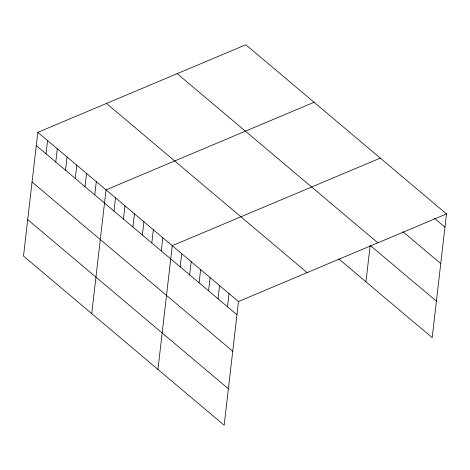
<?xml version="1.0" encoding="UTF-8"?>
<svg xmlns="http://www.w3.org/2000/svg" width="470" height="470" viewBox="0 0 470 470"><rect width="100%" height="100%" fill="white"/><g stroke="black" fill="none" stroke-linecap="round" stroke-linejoin="round"><path stroke-width="0.7" d="M37.817 132.352L23.5 256.074L224.167 425.244L238.484 301.523L37.817 132.352L245.834 44.756L446.5 213.926L432.183 337.648L338.7 258.835M46.031 153.796L47.564 140.565M55.777 162.015L57.311 148.784M65.524 170.234L67.057 157.004M75.271 178.447L76.804 165.217M85.017 186.666L86.55 173.436M94.764 194.88L96.297 181.649M91.726 313.59L106.044 189.868L314.06 102.272M113.969 211.077L115.502 197.846M123.434 219.049L124.961 205.819M132.893 227.028L134.42 213.797M142.351 235L143.885 221.77M151.81 242.978L153.343 229.748M161.275 250.951L162.802 237.72M157.949 369.42L172.261 245.698L380.277 158.102M180.192 266.901L181.726 253.671M189.651 274.88L191.184 261.649M199.11 282.852L200.643 269.621M208.574 290.83L210.102 277.6M218.033 298.803L219.561 285.572M227.492 306.781L229.025 293.55M365.965 281.824L370.184 245.358L436.401 301.188M238.484 301.523L446.5 213.926M434.397 218.245L444.967 227.157M402.907 231.716L440.748 263.617M177.184 73.661L377.856 242.831M106.461 103.441L307.127 272.618M36.284 145.583L236.951 314.753M32.066 182.043L232.732 351.219M27.718 219.613L228.385 388.784"/></g></svg>
